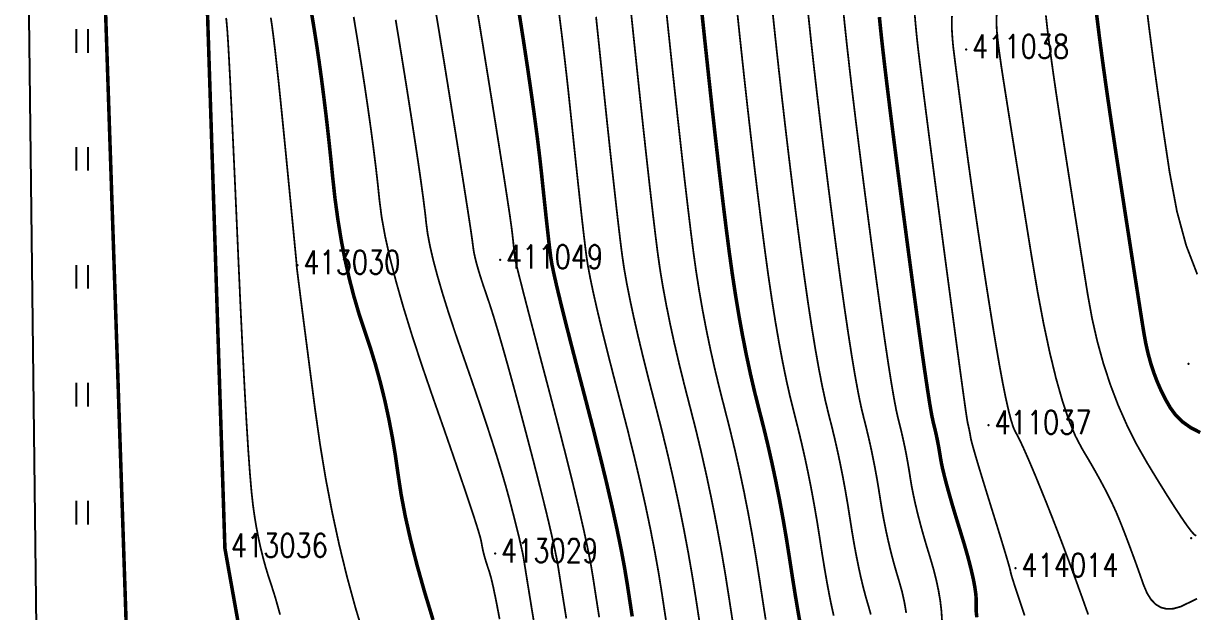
# Model space of a CAD drawing. Extents: x 871 to 1485, y 1110 to 1501.
# Drawn here: x 955.49 to 1005.14, y 1184.88 to 1209.81 of the extents above; entities that cross this region are included whole.
import ezdxf

# ---------------------------------------------------------------- set-up
doc = ezdxf.new("R2010")
doc.units = 0
doc.header["$LTSCALE"] = 0.5
doc.header["$PDSIZE"] = 0.2
doc.linetypes.add('X3', pattern=[5, 4, -1])
doc.layers.get('0').update_dxf_attribs({"linetype": 'CONTINUOUS'})
for name, color, linetype in [('DGX', 2, 'CONTINUOUS'), ('DLSS', 4, 'CONTINUOUS'), ('ZBTZ', 3, 'CONTINUOUS'), ('ZDH', 1, 'CONTINUOUS')]:
    doc.layers.add(name, color=color, linetype=linetype)
doc.styles.add('HZ', font='rs.shx', dxfattribs={"width": 0.8, "bigfont": 'hztxt.shx'})
doc.linetypes.add('1161', pattern='A,0,[149,AAA.SHX,S=0.15,R=0,X=0,Y=0],-1.6', length=1.6)

# ---------------------------------------------------------------- blocks, each defined once
blk = doc.blocks.new('gc323')
at = {"flags": 128}
for points in [[(-0.5, 0), (-0.5, 2)], [(0.5, 0), (0.5, 2)]]:
    blk.add_lwpolyline(points, dxfattribs=at)

msp = doc.modelspace()

# ---------------------------------------------------------------- linework, layer by layer
at = {"linetype": 'Continuous', "elevation": 10.434, "flags": 128}
msp.add_lwpolyline([(974.599, 1444.021), (976.622, 1297.17), (976.667, 1293.433), (977.082, 1260.359), (977.14, 1247.885), (987.302, 1248.093), (987.563, 1239.875), (979.366, 1239.67), (963.969, 1239.285), (964.736, 1230.673), (962.422, 1230.467), (963.264, 1211.145), (964.031, 1187.555), (968.129, 1164.597), (978.887, 1142.015), (988.427, 1127.787), (1013.14, 1137.603), (1027.097, 1144.743), (1039.656, 1152.3), (1045.268, 1155.482), (1064.515, 1166.983), (1082.553, 1177.399), (1093.084, 1183.61)], dxfattribs=at)
at = {"layer": 'DGX', "linetype": 'Continuous', "const_width": 0.075, "flags": 128}
for points, elevation in [([(972.783, 1211.406), (973.05, 1209.841), (973.333, 1208.123), (973.606, 1206.432), (973.845, 1204.947), (974.049, 1203.668), (974.218, 1202.594), (974.353, 1201.726), (974.454, 1201.064), (974.52, 1200.607), (974.552, 1200.357), (974.574, 1200.195), (974.61, 1200.005), (974.66, 1199.788), (974.725, 1199.543), (974.805, 1199.27), (974.899, 1198.969), (975.007, 1198.641), (975.13, 1198.285), (975.27, 1197.869), (975.431, 1197.361), (975.611, 1196.762), (975.812, 1196.071), (976.032, 1195.289), (976.273, 1194.415), (976.534, 1193.449), (976.814, 1192.392), (977.09, 1191.339), (977.336, 1190.382), (977.551, 1189.524), (977.736, 1188.763), (977.89, 1188.101), (978.015, 1187.536), (978.109, 1187.068), (978.172, 1186.699), (978.23, 1186.326), (978.305, 1185.849), (978.397, 1185.268), (978.507, 1184.582)], 11.5), ([(982.625, 1211.5), (982.831, 1209.528), (983.023, 1207.713), (983.203, 1206.052), (983.369, 1204.548), (983.521, 1203.199), (983.661, 1202.006), (983.787, 1200.969), (983.9, 1200.087), (984.013, 1199.281), (984.142, 1198.469), (984.285, 1197.651), (984.442, 1196.829), (984.614, 1196.001), (984.801, 1195.167), (985.003, 1194.328), (985.219, 1193.484), (985.437, 1192.63), (985.646, 1191.762), (985.845, 1190.878), (986.035, 1189.981), (986.215, 1189.069), (986.385, 1188.142), (986.545, 1187.201), (986.696, 1186.246), (986.835, 1185.336), (986.96, 1184.534)], 14.5), ([(979.901, 1184.636), (979.803, 1185.259), (979.714, 1185.832), (979.634, 1186.353), (979.541, 1186.905), (979.41, 1187.571), (979.243, 1188.35), (979.038, 1189.243), (978.797, 1190.25), (978.519, 1191.37), (978.204, 1192.604), (977.852, 1193.951), (977.504, 1195.272), (977.202, 1196.424), (976.944, 1197.409), (976.732, 1198.226), (976.566, 1198.876), (976.444, 1199.358), (976.368, 1199.671), (976.337, 1199.818), (976.328, 1199.889), (976.318, 1199.977), (976.306, 1200.082), (976.292, 1200.205), (976.277, 1200.345), (976.26, 1200.502), (976.241, 1200.676), (976.221, 1200.868), (976.183, 1201.17), (976.111, 1201.676), (976.004, 1202.386), (975.863, 1203.3), (975.687, 1204.417), (975.477, 1205.739), (975.232, 1207.265), (974.953, 1208.994), (974.664, 1210.749)], 12), ([(985.573, 1184.363), (985.417, 1185.386), (985.247, 1186.467), (985.065, 1187.532), (984.872, 1188.581), (984.669, 1189.613), (984.454, 1190.629), (984.229, 1191.628), (983.993, 1192.611), (983.745, 1193.578), (983.503, 1194.517), (983.281, 1195.419), (983.08, 1196.282), (982.9, 1197.108), (982.741, 1197.896), (982.602, 1198.647), (982.484, 1199.359), (982.387, 1200.033), (982.292, 1200.78), (982.181, 1201.707), (982.053, 1202.816), (981.909, 1204.107), (981.748, 1205.579), (981.571, 1207.232), (981.378, 1209.066), (981.168, 1211.082)], 14), ([(985.697, 1210.833), (985.857, 1209.302), (986.016, 1207.829), (986.172, 1206.414), (986.327, 1205.056), (986.479, 1203.754), (986.63, 1202.511), (986.778, 1201.324), (986.925, 1200.195), (987.071, 1199.124), (987.221, 1198.113), (987.372, 1197.162), (987.526, 1196.27), (987.682, 1195.437), (987.841, 1194.664), (988.002, 1193.951), (988.165, 1193.298), (988.326, 1192.668), (988.48, 1192.028), (988.627, 1191.378), (988.767, 1190.717), (988.899, 1190.045), (989.024, 1189.362), (989.143, 1188.669), (989.254, 1187.965), (989.36, 1187.283), (989.463, 1186.657), (989.563, 1186.085), (989.66, 1185.569), (989.754, 1185.108), (989.845, 1184.703)], 15.5), ([(982.798, 1184.08), (982.681, 1184.843), (982.557, 1185.661), (982.418, 1186.526), (982.255, 1187.434), (982.07, 1188.384), (981.862, 1189.376), (981.63, 1190.41), (981.376, 1191.486), (981.099, 1192.604), (980.799, 1193.764), (980.504, 1194.894), (980.241, 1195.922), (980.012, 1196.846), (979.816, 1197.667), (979.653, 1198.386), (979.523, 1199.002), (979.426, 1199.515), (979.362, 1199.926), (979.31, 1200.334), (979.249, 1200.842), (979.179, 1201.449), (979.1, 1202.156), (979.012, 1202.962), (978.915, 1203.867), (978.809, 1204.871), (978.694, 1205.975), (978.573, 1207.117), (978.446, 1208.236), (978.315, 1209.333), (978.179, 1210.407)], 13), ([(984.165, 1184.349), (984.019, 1185.315), (983.856, 1186.337), (983.678, 1187.366), (983.483, 1188.401), (983.273, 1189.442), (983.047, 1190.49), (982.804, 1191.544), (982.546, 1192.604), (982.272, 1193.671), (982.003, 1194.706), (981.761, 1195.67), (981.546, 1196.564), (981.358, 1197.388), (981.197, 1198.141), (981.063, 1198.824), (980.955, 1199.437), (980.875, 1199.979), (980.801, 1200.557), (980.715, 1201.275), (980.616, 1202.133), (980.505, 1203.131), (980.38, 1204.27), (980.243, 1205.549), (980.094, 1206.969), (979.931, 1208.529), (979.767, 1210.091)], 13.5), ([(966.371, 1184.747), (966.169, 1185.467), (966.01, 1185.968), (965.878, 1186.362), (965.756, 1186.767), (965.643, 1187.18), (965.539, 1187.604), (965.445, 1188.037), (965.361, 1188.479), (965.286, 1188.931), (965.221, 1189.392), (965.158, 1189.962), (965.091, 1190.738), (965.02, 1191.722), (964.946, 1192.912), (964.867, 1194.309), (964.784, 1195.913), (964.696, 1197.723), (964.605, 1199.741), (964.516, 1201.748), (964.436, 1203.53), (964.364, 1205.085), (964.301, 1206.415), (964.247, 1207.518), (964.201, 1208.395), (964.164, 1209.046), (964.136, 1209.47), (964.111, 1209.77), (964.084, 1210.047)], 9), ([(969.964, 1183.723), (969.571, 1185.022), (969.208, 1186.351), (968.876, 1187.711), (968.575, 1189.102), (968.303, 1190.523), (968.063, 1191.975), (967.853, 1193.457), (967.67, 1194.863), (967.512, 1196.086), (967.377, 1197.125), (967.267, 1197.98), (967.181, 1198.652), (967.119, 1199.14), (967.082, 1199.444), (967.069, 1199.565), (967.067, 1199.593), (967.066, 1199.619), (967.065, 1199.642), (967.064, 1199.663), (967.063, 1199.681), (967.062, 1199.696), (967.061, 1199.709), (967.06, 1199.72), (967.053, 1199.8), (967.031, 1200.022), (966.996, 1200.385), (966.947, 1200.89), (966.884, 1201.537), (966.807, 1202.326), (966.716, 1203.256), (966.611, 1204.328), (966.503, 1205.417), (966.404, 1206.4), (966.313, 1207.276), (966.229, 1208.045), (966.154, 1208.708), (966.087, 1209.264), (966.028, 1209.714), (965.977, 1210.057)], 9.5), ([(975.679, 1184.553), (975.538, 1185.291), (975.418, 1185.873), (975.319, 1186.3), (975.24, 1186.571), (975.176, 1186.759), (975.118, 1186.938), (975.067, 1187.107), (975.022, 1187.266), (974.984, 1187.415), (974.953, 1187.555), (974.928, 1187.685), (974.909, 1187.805), (974.864, 1188.003), (974.758, 1188.363), (974.591, 1188.888), (974.364, 1189.576), (974.075, 1190.428), (973.726, 1191.443), (973.317, 1192.623), (972.846, 1193.965), (972.373, 1195.342), (971.954, 1196.623), (971.589, 1197.808), (971.28, 1198.897), (971.024, 1199.89), (970.824, 1200.787), (970.678, 1201.588), (970.586, 1202.294), (970.515, 1202.975), (970.432, 1203.704), (970.335, 1204.482), (970.225, 1205.307), (970.102, 1206.181), (969.966, 1207.103), (969.817, 1208.072), (969.655, 1209.09), (969.491, 1210.088)], 10.5), ([(977.146, 1184.351), (977.007, 1185.204), (976.894, 1185.9), (976.807, 1186.439), (976.746, 1186.82), (976.711, 1187.045), (976.682, 1187.213), (976.639, 1187.426), (976.582, 1187.683), (976.512, 1187.985), (976.428, 1188.331), (976.33, 1188.722), (976.218, 1189.157), (976.093, 1189.637), (975.946, 1190.171), (975.772, 1190.768), (975.57, 1191.429), (975.341, 1192.152), (975.083, 1192.939), (974.798, 1193.79), (974.485, 1194.703), (974.145, 1195.68), (973.81, 1196.651), (973.514, 1197.546), (973.258, 1198.365), (973.042, 1199.109), (972.864, 1199.776), (972.727, 1200.368), (972.628, 1200.885), (972.569, 1201.325), (972.518, 1201.791), (972.443, 1202.384), (972.344, 1203.104), (972.222, 1203.951), (972.075, 1204.924), (971.905, 1206.025), (971.712, 1207.252), (971.494, 1208.607), (971.271, 1209.964)], 11)]:
    msp.add_lwpolyline(points, dxfattribs=dict(at, elevation=elevation))
at = {"layer": 'DGX', "color": 3, "linetype": 'Continuous', "const_width": 0.15, "flags": 128}
for points, elevation in [([(984.161, 1211.166), (984.344, 1209.415), (984.52, 1207.771), (984.687, 1206.233), (984.848, 1204.802), (985, 1203.477), (985.145, 1202.259), (985.282, 1201.147), (985.412, 1200.141), (985.542, 1199.203), (985.681, 1198.291), (985.828, 1197.407), (985.984, 1196.549), (986.148, 1195.719), (986.321, 1194.916), (986.502, 1194.14), (986.692, 1193.391), (986.882, 1192.649), (987.063, 1191.895), (987.236, 1191.128), (987.401, 1190.349), (987.557, 1189.557), (987.705, 1188.752), (987.844, 1187.935), (987.975, 1187.105), (988.097, 1186.31), (988.211, 1185.595), (988.317, 1184.962), (988.414, 1184.409)], 15), ([(972.856, 1184.522), (972.492, 1185.721), (972.175, 1186.852), (971.905, 1187.912), (971.681, 1188.904), (971.505, 1189.827), (971.375, 1190.68), (971.259, 1191.492), (971.126, 1192.289), (970.975, 1193.073), (970.807, 1193.843), (970.62, 1194.599), (970.416, 1195.341), (970.194, 1196.07), (969.954, 1196.784), (969.716, 1197.504), (969.497, 1198.25), (969.298, 1199.021), (969.119, 1199.818), (968.96, 1200.641), (968.822, 1201.489), (968.702, 1202.363), (968.603, 1203.262), (968.513, 1204.159), (968.421, 1205.025), (968.326, 1205.86), (968.228, 1206.664), (968.129, 1207.438), (968.027, 1208.181), (967.923, 1208.892), (967.816, 1209.573), (967.711, 1210.211)], 10), ([(981.3, 1184.67), (981.198, 1185.338), (981.096, 1186.007), (980.979, 1186.716), (980.833, 1187.502), (980.656, 1188.367), (980.45, 1189.309), (980.214, 1190.33), (979.947, 1191.428), (979.651, 1192.604), (979.325, 1193.858), (979.004, 1195.083), (978.722, 1196.173), (978.478, 1197.128), (978.274, 1197.947), (978.109, 1198.631), (977.984, 1199.18), (977.897, 1199.593), (977.85, 1199.872), (977.819, 1200.111), (977.783, 1200.409), (977.742, 1200.766), (977.696, 1201.18), (977.644, 1201.653), (977.588, 1202.184), (977.525, 1202.774), (977.458, 1203.421), (977.378, 1204.143), (977.279, 1204.956), (977.159, 1205.859), (977.021, 1206.853), (976.863, 1207.938), (976.685, 1209.113), (976.487, 1210.378)], 12.5)]:
    msp.add_lwpolyline(points, dxfattribs=dict(at, elevation=elevation))
at = {"layer": 'DGX', "linetype": 'Continuous', "const_width": 0.075, "flags": 128}
for points in [[(994.436, 1184.504), (994.411, 1184.904), (994.362, 1185.323), (994.288, 1185.762), (994.191, 1186.221), (994.069, 1186.699), (993.923, 1187.197), (993.771, 1187.693), (993.633, 1188.167), (993.509, 1188.619), (993.398, 1189.049), (993.301, 1189.456), (993.217, 1189.841), (993.147, 1190.203), (993.09, 1190.544), (993.039, 1190.87), (992.984, 1191.192), (992.926, 1191.508), (992.864, 1191.82), (992.799, 1192.127), (992.731, 1192.429), (992.66, 1192.726), (992.585, 1193.017), (992.501, 1193.385), (992.401, 1193.91), (992.284, 1194.592), (992.152, 1195.431), (992.003, 1196.427), (991.839, 1197.58), (991.659, 1198.89), (991.462, 1200.357), (991.265, 1201.857), (991.083, 1203.267), (990.916, 1204.587), (990.764, 1205.817), (990.626, 1206.956), (990.504, 1208.005), (990.396, 1208.964), (990.303, 1209.832), (990.22, 1210.662)], [(1005.26, 1199.173), (1004.789, 1200.396), (1004.396, 1201.846), (1004.082, 1203.524), (1003.822, 1205.251), (1003.59, 1206.851), (1003.386, 1208.323), (1003.211, 1209.668), (1003.064, 1210.885)], [(991.418, 1184.752), (991.319, 1185.104), (991.212, 1185.466), (991.108, 1185.858), (991.005, 1186.279), (990.906, 1186.729), (990.809, 1187.209), (990.714, 1187.718), (990.622, 1188.256), (990.533, 1188.824), (990.441, 1189.403), (990.344, 1189.972), (990.241, 1190.533), (990.132, 1191.084), (990.018, 1191.627), (989.897, 1192.162), (989.771, 1192.687), (989.639, 1193.204), (989.502, 1193.763), (989.361, 1194.413), (989.216, 1195.156), (989.068, 1195.99), (988.916, 1196.917), (988.76, 1197.936), (988.601, 1199.046), (988.437, 1200.249), (988.274, 1201.502), (988.114, 1202.763), (987.958, 1204.032), (987.806, 1205.309), (987.657, 1206.595), (987.512, 1207.888), (987.37, 1209.189), (987.232, 1210.499)], [(992.917, 1184.82), (992.841, 1185.274), (992.743, 1185.717), (992.621, 1186.15), (992.492, 1186.58), (992.37, 1187.013), (992.257, 1187.449), (992.152, 1187.889), (992.055, 1188.332), (991.966, 1188.779), (991.884, 1189.23), (991.811, 1189.684), (991.74, 1190.136), (991.664, 1190.582), (991.583, 1191.02), (991.498, 1191.452), (991.409, 1191.877), (991.314, 1192.295), (991.215, 1192.706), (991.112, 1193.111), (991.001, 1193.574), (990.881, 1194.162), (990.75, 1194.874), (990.61, 1195.711), (990.46, 1196.672), (990.3, 1197.758), (990.13, 1198.968), (989.95, 1200.303), (989.77, 1201.68), (989.599, 1203.015), (989.437, 1204.31), (989.285, 1205.563), (989.142, 1206.775), (989.008, 1207.946), (988.883, 1209.076), (988.768, 1210.166)], [(997.94, 1184.709), (997.725, 1185.346), (997.559, 1185.847), (997.441, 1186.211), (997.371, 1186.438), (997.349, 1186.529), (997.339, 1186.592), (997.301, 1186.736), (997.238, 1186.96), (997.148, 1187.265), (997.032, 1187.65), (996.89, 1188.116), (996.721, 1188.663), (996.526, 1189.29), (996.33, 1189.921), (996.159, 1190.477), (996.012, 1190.96), (995.89, 1191.368), (995.793, 1191.703), (995.72, 1191.964), (995.672, 1192.15), (995.648, 1192.263), (995.636, 1192.338), (995.623, 1192.412), (995.61, 1192.484), (995.596, 1192.556), (995.581, 1192.626), (995.565, 1192.695), (995.549, 1192.764), (995.532, 1192.831), (995.5, 1193.008), (995.44, 1193.407), (995.352, 1194.029), (995.236, 1194.872), (995.091, 1195.937), (994.918, 1197.225), (994.717, 1198.734), (994.487, 1200.465), (994.257, 1202.213), (994.052, 1203.772), (993.874, 1205.142), (993.722, 1206.324), (993.596, 1207.317), (993.496, 1208.122), (993.422, 1208.738), (993.375, 1209.165), (993.341, 1209.501), (993.309, 1209.841), (993.28, 1210.188)], [(1000.634, 1184.75), (1000.368, 1185.499), (1000.105, 1186.226), (999.845, 1186.931), (999.59, 1187.614), (999.337, 1188.276), (999.089, 1188.915), (998.844, 1189.533), (998.61, 1190.11), (998.398, 1190.629), (998.205, 1191.087), (998.033, 1191.487), (997.881, 1191.827), (997.75, 1192.109), (997.639, 1192.331), (997.548, 1192.493), (997.462, 1192.682), (997.366, 1192.983), (997.259, 1193.394), (997.141, 1193.918), (997.013, 1194.552), (996.875, 1195.298), (996.726, 1196.156), (996.566, 1197.125), (996.404, 1198.143), (996.247, 1199.145), (996.097, 1200.133), (995.951, 1201.107), (995.812, 1202.065), (995.678, 1203.009), (995.549, 1203.938), (995.426, 1204.852), (995.313, 1205.708), (995.214, 1206.462), (995.129, 1207.113), (995.057, 1207.661), (995, 1208.107), (994.956, 1208.451), (994.926, 1208.692), (994.91, 1208.831), (994.901, 1208.92), (994.893, 1209.01), (994.885, 1209.101), (994.878, 1209.194), (994.871, 1209.288), (994.865, 1209.383), (994.859, 1209.48), (994.853, 1209.579), (994.852, 1209.764), (994.858, 1210.123)], [(1005.249, 1185.423), (1004.872, 1185.239), (1004.546, 1185.083), (1004.245, 1184.999), (1003.97, 1184.988), (1003.721, 1185.048), (1003.497, 1185.181), (1003.299, 1185.386), (1003.127, 1185.663), (1002.98, 1186.012), (1002.847, 1186.392), (1002.716, 1186.761), (1002.586, 1187.119), (1002.458, 1187.466), (1002.332, 1187.803), (1002.208, 1188.129), (1002.085, 1188.445), (1001.964, 1188.749), (1001.835, 1189.058), (1001.685, 1189.388), (1001.515, 1189.739), (1001.325, 1190.109), (1001.115, 1190.5), (1000.885, 1190.912), (1000.635, 1191.344), (1000.365, 1191.796), (1000.087, 1192.328), (999.812, 1192.999), (999.541, 1193.808), (999.272, 1194.756), (999.008, 1195.842), (998.746, 1197.067), (998.488, 1198.431), (998.234, 1199.933), (997.993, 1201.429), (997.777, 1202.772), (997.586, 1203.964), (997.42, 1205.003), (997.279, 1205.891), (997.163, 1206.626), (997.071, 1207.209), (997.004, 1207.64), (996.952, 1207.981), (996.907, 1208.295), (996.867, 1208.582), (996.832, 1208.841), (996.804, 1209.073), (996.781, 1209.277), (996.764, 1209.454), (996.753, 1209.604), (996.748, 1209.823), (996.752, 1210.21)], [(1005.213, 1188.088), (1005.133, 1188.139), (1005.001, 1188.286), (1004.818, 1188.529), (1004.584, 1188.869), (1004.298, 1189.304), (1003.96, 1189.835), (1003.571, 1190.461), (1003.131, 1191.184), (1002.683, 1191.97), (1002.274, 1192.786), (1001.902, 1193.631), (1001.569, 1194.506), (1001.274, 1195.411), (1001.016, 1196.345), (1000.797, 1197.309), (1000.616, 1198.303), (1000.455, 1199.305), (1000.297, 1200.295), (1000.142, 1201.272), (999.989, 1202.237), (999.84, 1203.189), (999.693, 1204.129), (999.55, 1205.056), (999.409, 1205.97), (999.277, 1206.844), (999.16, 1207.647), (999.058, 1208.38), (998.97, 1209.042), (998.897, 1209.635), (998.839, 1210.158)]]:
    msp.add_lwpolyline(points, dxfattribs=at)
at = {"layer": 'DGX', "color": 3, "linetype": 'Continuous', "const_width": 0.15, "flags": 128}
for points in [[(995.912, 1184.634), (995.88, 1184.925), (995.882, 1185.146), (995.888, 1185.358), (995.869, 1185.62), (995.825, 1185.932), (995.755, 1186.294), (995.66, 1186.706), (995.54, 1187.169), (995.395, 1187.681), (995.224, 1188.243), (995.051, 1188.807), (994.896, 1189.322), (994.761, 1189.79), (994.644, 1190.209), (994.547, 1190.579), (994.468, 1190.902), (994.409, 1191.177), (994.369, 1191.403), (994.337, 1191.604), (994.304, 1191.802), (994.268, 1191.996), (994.23, 1192.188), (994.19, 1192.377), (994.148, 1192.562), (994.104, 1192.745), (994.059, 1192.924), (994.001, 1193.197), (993.92, 1193.659), (993.818, 1194.31), (993.694, 1195.152), (993.547, 1196.182), (993.378, 1197.402), (993.188, 1198.812), (992.975, 1200.411), (992.761, 1202.035), (992.568, 1203.519), (992.395, 1204.865), (992.243, 1206.07), (992.111, 1207.137), (992, 1208.063), (991.909, 1208.851), (991.839, 1209.498), (991.781, 1210.081)], [(1005.383, 1192.466), (1004.98, 1192.674), (1004.634, 1192.92), (1004.343, 1193.204), (1004.109, 1193.526), (1003.911, 1193.874), (1003.73, 1194.234), (1003.566, 1194.608), (1003.419, 1194.994), (1003.288, 1195.394), (1003.175, 1195.807), (1003.078, 1196.233), (1002.998, 1196.672), (1002.916, 1197.182), (1002.816, 1197.818), (1002.697, 1198.581), (1002.558, 1199.471), (1002.401, 1200.488), (1002.224, 1201.632), (1002.029, 1202.903), (1001.814, 1204.301), (1001.602, 1205.706), (1001.413, 1206.998), (1001.249, 1208.177), (1001.108, 1209.244), (1000.99, 1210.197)]]:
    msp.add_lwpolyline(points, dxfattribs=at)
at = {"layer": 'DLSS', "linetype": 'X3', "const_width": 0.15, "flags": 128}
for points, elevation in [([(988.427, 1127.787), (978.887, 1142.015), (968.129, 1164.597), (964.031, 1187.555), (963.264, 1211.145), (962.422, 1230.467)], 6.63), ([(982.42, 1126.52), (981.738, 1129.303), (974.102, 1141.398), (968.285, 1152.439), (964.061, 1162.931), (959.9, 1182.702), (958.748, 1216.93), (958.298, 1230.287)], 6.597)]:
    msp.add_lwpolyline(points, dxfattribs=dict(at, elevation=elevation))
at = {"layer": 'ZBTZ', "linetype": '1161', "elevation": 8.192, "flags": 128}
msp.add_lwpolyline([(956.672, 1134.149), (956.62, 1140.622), (956.062, 1183.016), (955.488, 1230.165), (958.298, 1230.287), (958.748, 1216.93), (959.9, 1182.702), (964.061, 1162.931), (968.285, 1152.439), (974.102, 1141.398), (981.738, 1129.303), (982.42, 1126.52), (973.876, 1124.275), (973.004, 1129.978), (971.056, 1129.709), (965.256, 1127.753), (966.087, 1122.95), (956.718, 1121.069)], close=True, dxfattribs=at)
at = {"layer": 'ZDH', "linetype": 'Continuous'}
for p in [(995.46, 1208.712, 18.679), (975.702, 1199.795, 11.79), (967.103, 1199.563, 9.507), (1004.884, 1195.381, 20.396), (996.41, 1192.775, 18.298), (1004.998, 1187.987, 19.486), (964.031, 1187.555, 8.774), (975.489, 1187.334, 10.582), (997.552, 1186.72, 18.069)]:
    msp.add_point(p, dxfattribs=at)

# ---------------------------------------------------------------- block references
at = {"layer": 'ZBTZ', "linetype": 'Continuous', "xscale": 0.5, "yscale": 0.5}
for p in [(957.988, 1208.569), (957.988, 1203.569), (957.988, 1198.569), (957.988, 1193.569), (957.988, 1188.569)]:
    msp.add_blockref('gc323', p, dxfattribs=at)

# ---------------------------------------------------------------- texts
at = {"layer": 'ZDH', "linetype": 'Continuous', "style": 'HZ', "width": 0.8}
for s, p in [('411038', (995.71, 1208.337, 18.679)), ('411049', (975.952, 1199.42, 11.79)), ('413030', (967.353, 1199.188, 9.507)), ('411037', (996.66, 1192.4, 18.298)), ('413036', (964.281, 1187.18, 8.774)), ('413029', (975.739, 1186.959, 10.582)), ('414014', (997.802, 1186.345, 18.069))]:
    msp.add_text(s, height=1, dxfattribs=at).set_placement(p)

doc.saveas('drawing.dxf')
